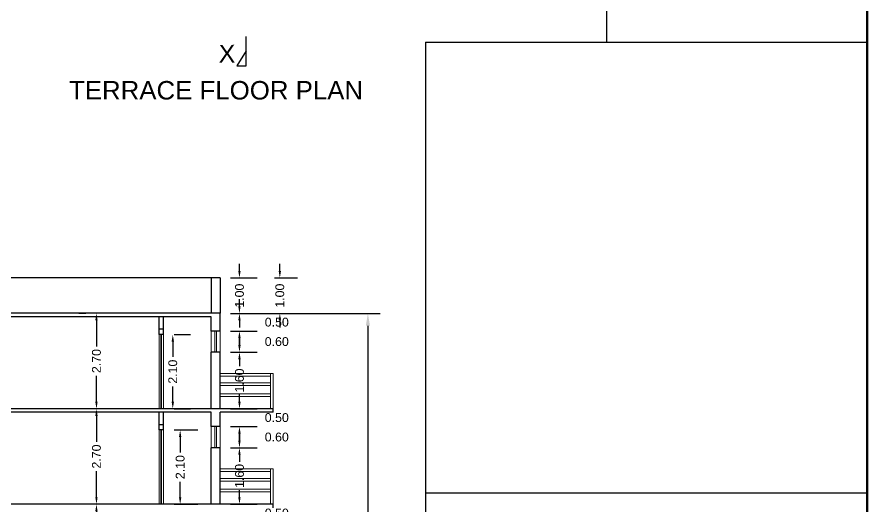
# Model space of a CAD drawing. Header units: metres. Extents: x 1218 to 1385, y 326 to 504.
# Drawn here: x 1293.86 to 1317.89, y 431.75 to 445.58 of the extents above; entities that cross this region are included whole.
import ezdxf

# ---------------------------------------------------------------- set-up
doc = ezdxf.new("R2010")
doc.units = ezdxf.units.M
doc.header["$MEASUREMENT"] = 0
doc.layers.add('BLK_1_HT_OF_BLDG', color=5, linetype='Continuous', plot=False)
doc.layers.add('BLK_1_PARAPET_HT', color=3, linetype='Continuous')
doc.layers.add('Text', color=7, linetype='Continuous')
doc.layers.add('wall', color=92, linetype='Continuous', lineweight=50)
doc.layers.add('win', color=40, linetype='Continuous', lineweight=20)
doc.styles.add('PreDCRFont', font='arial.ttf', dxfattribs={"height": 0.25})
doc.styles.add('style2', font='arial.ttf', dxfattribs={"height": 0.25})
doc.dimstyles.new('Copy of Standard2', dxfattribs={"dimtxt": 0.25, "dimasz": 0.2, "dimexe": 0.5, "dimexo": 0.3, "dimgap": 0.09, "dimtad": 0, "dimtoh": 1, "dimzin": 0, "dimdsep": 46, "dimtxsty": 'PreDCRFont', "dimcen": 0.025, "dimdle": 0.1, "dimadec": 0, "dimazin": 0, "dimtfac": 1, "dimtofl": 0, "dimtmove": 2, "dimatfit": 3, "dimfxl": 0.18, "dimtolj": 1, "dimtzin": 0, "dimarcsym": 0})
doc.dimstyles.get("Standard").update_dxf_attribs({"dimtxt": 0.25, "dimasz": 0.35, "dimexe": 0.35, "dimexo": 0.35, "dimgap": 0.09, "dimtad": 0, "dimtoh": 1, "dimzin": 0, "dimdsep": 46, "dimtxsty": 'style2', "dimcen": 0.09, "dimadec": 0, "dimazin": 0, "dimtfac": 1, "dimtofl": 0, "dimtmove": 1, "dimatfit": 3, "dimfxl": 0.18, "dimtolj": 1, "dimtzin": 0, "dimarcsym": 0})

# ---------------------------------------------------------------- blocks, each defined once
blk = doc.blocks.new('*D66')
at = {"layer": 'Defpoints', "color": 0, "linetype": 'Continuous', "transparency": 16777216}
for p in [(1299.596, 431.802), (1300.146, 431.802), (1299.596, 431.302)]:
    blk.add_point(p, dxfattribs=at)
at = {"layer": 'Text', "color": 0, "linetype": 'Continuous', "lineweight": -2, "transparency": 16777216}
for p, q in [((1300.146, 432.002), (1300.146, 432.202)), ((1299.896, 431.802), (1300.646, 431.802)), ((1299.896, 431.302), (1300.646, 431.302)), ((1300.146, 431.102), (1300.146, 430.902))]:
    blk.add_line(p, q, dxfattribs=at)
at = {"layer": 'Text', "color": 0, "linetype": 'Continuous', "transparency": 16777216}
for points in [[(1300.112, 432.002), (1300.179, 432.002), (1300.146, 431.802)], [(1300.112, 431.102), (1300.179, 431.102), (1300.146, 431.302)]]:
    blk.add_solid(points, dxfattribs=at)
at = {"layer": 'Text', "color": 0, "linetype": 'Continuous', "transparency": 16777216, "insert": (1301.201, 431.552), "char_height": 0.25, "attachment_point": 5, "style": 'PreDCRFont'}
blk.add_mtext('\\A1;0.50', dxfattribs=at)
blk = doc.blocks.new('*D67')
at = {"layer": 'Defpoints', "color": 0, "linetype": 'Continuous', "transparency": 16777216}
for p in [(1299.596, 433.402), (1300.146, 433.402), (1299.596, 431.802)]:
    blk.add_point(p, dxfattribs=at)
at = {"layer": 'Text', "color": 0, "linetype": 'Continuous', "lineweight": -2, "transparency": 16777216}
for p, q in [((1299.896, 433.402), (1300.646, 433.402)), ((1300.146, 433.202), (1300.146, 433.005)), ((1300.146, 432.002), (1300.146, 432.2)), ((1299.896, 431.802), (1300.646, 431.802))]:
    blk.add_line(p, q, dxfattribs=at)
at = {"layer": 'Text', "color": 0, "linetype": 'Continuous', "transparency": 16777216}
for points in [[(1300.112, 433.202), (1300.179, 433.202), (1300.146, 433.402)], [(1300.112, 432.002), (1300.179, 432.002), (1300.146, 431.802)]]:
    blk.add_solid(points, dxfattribs=at)
at = {"layer": 'Text', "color": 0, "linetype": 'Continuous', "transparency": 16777216, "insert": (1300.146, 432.602), "char_height": 0.25, "attachment_point": 5, "rotation": 90, "style": 'PreDCRFont'}
blk.add_mtext('\\A1;1.60', dxfattribs=at)
blk = doc.blocks.new('*D68')
at = {"layer": 'Defpoints', "color": 0, "linetype": 'Continuous', "transparency": 16777216}
for p in [(1299.596, 434.002), (1300.146, 434.002), (1299.596, 433.402)]:
    blk.add_point(p, dxfattribs=at)
at = {"layer": 'Text', "color": 0, "linetype": 'Continuous', "lineweight": -2, "transparency": 16777216}
for p, q in [((1299.896, 434.002), (1300.646, 434.002)), ((1300.146, 433.602), (1300.146, 433.802)), ((1299.896, 433.402), (1300.646, 433.402))]:
    blk.add_line(p, q, dxfattribs=at)
at = {"layer": 'Text', "color": 0, "linetype": 'Continuous', "transparency": 16777216}
for points in [[(1300.112, 433.802), (1300.179, 433.802), (1300.146, 434.002)], [(1300.112, 433.602), (1300.179, 433.602), (1300.146, 433.402)]]:
    blk.add_solid(points, dxfattribs=at)
at = {"layer": 'Text', "color": 0, "linetype": 'Continuous', "transparency": 16777216, "insert": (1301.201, 433.702), "char_height": 0.25, "attachment_point": 5, "style": 'PreDCRFont'}
blk.add_mtext('\\A1;0.60', dxfattribs=at)
blk = doc.blocks.new('*D69')
at = {"layer": 'Defpoints', "color": 0, "linetype": 'Continuous', "transparency": 16777216}
for p in [(1299.596, 434.502), (1300.146, 434.502), (1299.596, 434.002)]:
    blk.add_point(p, dxfattribs=at)
at = {"layer": 'Text', "color": 0, "linetype": 'Continuous', "lineweight": -2, "transparency": 16777216}
for p, q in [((1300.146, 434.702), (1300.146, 434.902)), ((1299.896, 434.502), (1300.646, 434.502)), ((1299.896, 434.002), (1300.646, 434.002)), ((1300.146, 433.802), (1300.146, 433.602))]:
    blk.add_line(p, q, dxfattribs=at)
at = {"layer": 'Text', "color": 0, "linetype": 'Continuous', "transparency": 16777216}
for points in [[(1300.112, 434.702), (1300.179, 434.702), (1300.146, 434.502)], [(1300.112, 433.802), (1300.179, 433.802), (1300.146, 434.002)]]:
    blk.add_solid(points, dxfattribs=at)
at = {"layer": 'Text', "color": 0, "linetype": 'Continuous', "transparency": 16777216, "insert": (1301.201, 434.252), "char_height": 0.25, "attachment_point": 5, "style": 'PreDCRFont'}
blk.add_mtext('\\A1;0.50', dxfattribs=at)
blk = doc.blocks.new('*D70')
at = {"layer": 'Defpoints', "color": 0, "linetype": 'Continuous', "transparency": 16777216}
for p in [(1299.596, 436.102), (1300.146, 436.102), (1299.596, 434.502)]:
    blk.add_point(p, dxfattribs=at)
at = {"layer": 'Text', "color": 0, "linetype": 'Continuous', "lineweight": -2, "transparency": 16777216}
for p, q in [((1299.896, 436.102), (1300.646, 436.102)), ((1300.146, 435.902), (1300.146, 435.705)), ((1300.146, 434.702), (1300.146, 434.9)), ((1299.896, 434.502), (1300.646, 434.502))]:
    blk.add_line(p, q, dxfattribs=at)
at = {"layer": 'Text', "color": 0, "linetype": 'Continuous', "transparency": 16777216}
for points in [[(1300.112, 435.902), (1300.179, 435.902), (1300.146, 436.102)], [(1300.112, 434.702), (1300.179, 434.702), (1300.146, 434.502)]]:
    blk.add_solid(points, dxfattribs=at)
at = {"layer": 'Text', "color": 0, "linetype": 'Continuous', "transparency": 16777216, "insert": (1300.146, 435.302), "char_height": 0.25, "attachment_point": 5, "rotation": 90, "style": 'PreDCRFont'}
blk.add_mtext('\\A1;1.60', dxfattribs=at)
blk = doc.blocks.new('*D71')
at = {"layer": 'Defpoints', "color": 0, "linetype": 'Continuous', "transparency": 16777216}
for p in [(1299.596, 436.702), (1300.146, 436.702), (1299.596, 436.102)]:
    blk.add_point(p, dxfattribs=at)
at = {"layer": 'Text', "color": 0, "linetype": 'Continuous', "lineweight": -2, "transparency": 16777216}
for p, q in [((1299.896, 436.702), (1300.646, 436.702)), ((1300.146, 436.302), (1300.146, 436.502)), ((1299.896, 436.102), (1300.646, 436.102))]:
    blk.add_line(p, q, dxfattribs=at)
at = {"layer": 'Text', "color": 0, "linetype": 'Continuous', "transparency": 16777216}
for points in [[(1300.112, 436.502), (1300.179, 436.502), (1300.146, 436.702)], [(1300.112, 436.302), (1300.179, 436.302), (1300.146, 436.102)]]:
    blk.add_solid(points, dxfattribs=at)
at = {"layer": 'Text', "color": 0, "linetype": 'Continuous', "transparency": 16777216, "insert": (1301.201, 436.402), "char_height": 0.25, "attachment_point": 5, "style": 'PreDCRFont'}
blk.add_mtext('\\A1;0.60', dxfattribs=at)
blk = doc.blocks.new('*D72')
at = {"layer": 'Defpoints', "color": 0, "linetype": 'Continuous', "transparency": 16777216}
for p in [(1299.596, 437.202), (1300.146, 437.202), (1299.596, 436.702)]:
    blk.add_point(p, dxfattribs=at)
at = {"layer": 'Text', "color": 0, "linetype": 'Continuous', "lineweight": -2, "transparency": 16777216}
for p, q in [((1300.146, 437.402), (1300.146, 437.602)), ((1299.896, 437.202), (1300.646, 437.202)), ((1299.896, 436.702), (1300.646, 436.702)), ((1300.146, 436.502), (1300.146, 436.302))]:
    blk.add_line(p, q, dxfattribs=at)
at = {"layer": 'Text', "color": 0, "linetype": 'Continuous', "transparency": 16777216}
for points in [[(1300.112, 437.402), (1300.179, 437.402), (1300.146, 437.202)], [(1300.112, 436.502), (1300.179, 436.502), (1300.146, 436.702)]]:
    blk.add_solid(points, dxfattribs=at)
at = {"layer": 'Text', "color": 0, "linetype": 'Continuous', "transparency": 16777216, "insert": (1301.201, 436.952), "char_height": 0.25, "attachment_point": 5, "style": 'PreDCRFont'}
blk.add_mtext('\\A1;0.50', dxfattribs=at)
blk = doc.blocks.new('*D73')
at = {"layer": 'Defpoints', "color": 0, "linetype": 'Continuous', "transparency": 16777216}
for p in [(1299.596, 438.202), (1300.146, 438.202), (1299.596, 437.202)]:
    blk.add_point(p, dxfattribs=at)
at = {"layer": 'Text', "color": 0, "linetype": 'Continuous', "lineweight": -2, "transparency": 16777216}
for p, q in [((1300.146, 438.402), (1300.146, 438.602)), ((1299.896, 438.202), (1300.646, 438.202)), ((1299.896, 437.202), (1300.646, 437.202)), ((1300.146, 437.002), (1300.146, 436.802))]:
    blk.add_line(p, q, dxfattribs=at)
at = {"layer": 'Text', "color": 0, "linetype": 'Continuous', "transparency": 16777216}
for points in [[(1300.112, 438.402), (1300.179, 438.402), (1300.146, 438.202)], [(1300.112, 437.002), (1300.179, 437.002), (1300.146, 437.202)]]:
    blk.add_solid(points, dxfattribs=at)
at = {"layer": 'Text', "color": 0, "linetype": 'Continuous', "transparency": 16777216, "insert": (1300.146, 437.702), "char_height": 0.25, "attachment_point": 5, "rotation": 90, "style": 'PreDCRFont'}
blk.add_mtext('\\A1;1.00', dxfattribs=at)
blk = doc.blocks.new('*D77')
at = {"layer": 'Defpoints', "color": 0, "linetype": 'Continuous', "transparency": 16777216}
for p in [(1296.102, 431.802), (1296.102, 431.802), (1296.102, 429.102)]:
    blk.add_point(p, dxfattribs=at)
at = {"layer": 'Text', "color": 0, "linetype": 'Continuous', "lineweight": -2, "transparency": 16777216}
for p, q in [((1295.802, 431.802), (1295.602, 431.802)), ((1296.102, 431.602), (1296.102, 430.868)), ((1296.102, 429.302), (1296.102, 430.036)), ((1295.802, 429.102), (1295.602, 429.102))]:
    blk.add_line(p, q, dxfattribs=at)
at = {"layer": 'Text', "color": 0, "linetype": 'Continuous', "transparency": 16777216}
for points in [[(1296.069, 431.602), (1296.135, 431.602), (1296.102, 431.802)], [(1296.069, 429.302), (1296.135, 429.302), (1296.102, 429.102)]]:
    blk.add_solid(points, dxfattribs=at)
at = {"layer": 'Text', "color": 0, "linetype": 'Continuous', "transparency": 16777216, "insert": (1296.102, 430.452), "char_height": 0.25, "attachment_point": 5, "rotation": 90, "style": 'PreDCRFont'}
blk.add_mtext('\\A1;2.70', dxfattribs=at)
blk = doc.blocks.new('*D78')
at = {"layer": 'Defpoints', "color": 0, "linetype": 'Continuous', "transparency": 16777216}
for p in [(1296.102, 434.502), (1296.102, 434.502), (1296.102, 431.802)]:
    blk.add_point(p, dxfattribs=at)
at = {"layer": 'Text', "color": 0, "linetype": 'Continuous', "lineweight": -2, "transparency": 16777216}
for p, q in [((1295.802, 434.502), (1295.602, 434.502)), ((1296.102, 434.302), (1296.102, 433.568)), ((1296.102, 432.002), (1296.102, 432.736)), ((1295.802, 431.802), (1295.602, 431.802))]:
    blk.add_line(p, q, dxfattribs=at)
at = {"layer": 'Text', "color": 0, "linetype": 'Continuous', "transparency": 16777216}
for points in [[(1296.069, 434.302), (1296.135, 434.302), (1296.102, 434.502)], [(1296.069, 432.002), (1296.135, 432.002), (1296.102, 431.802)]]:
    blk.add_solid(points, dxfattribs=at)
at = {"layer": 'Text', "color": 0, "linetype": 'Continuous', "transparency": 16777216, "insert": (1296.102, 433.152), "char_height": 0.25, "attachment_point": 5, "rotation": 90, "style": 'PreDCRFont'}
blk.add_mtext('\\A1;2.70', dxfattribs=at)
blk = doc.blocks.new('*D79')
at = {"layer": 'Defpoints', "color": 0, "linetype": 'Continuous', "transparency": 16777216}
for p in [(1296.102, 437.202), (1296.102, 437.202), (1296.102, 434.502)]:
    blk.add_point(p, dxfattribs=at)
at = {"layer": 'Text', "color": 0, "linetype": 'Continuous', "lineweight": -2, "transparency": 16777216}
for p, q in [((1295.802, 437.202), (1295.602, 437.202)), ((1296.102, 437.002), (1296.102, 436.268)), ((1296.102, 434.702), (1296.102, 435.436)), ((1295.802, 434.502), (1295.602, 434.502))]:
    blk.add_line(p, q, dxfattribs=at)
at = {"layer": 'Text', "color": 0, "linetype": 'Continuous', "transparency": 16777216}
for points in [[(1296.069, 437.002), (1296.135, 437.002), (1296.102, 437.202)], [(1296.069, 434.702), (1296.135, 434.702), (1296.102, 434.502)]]:
    blk.add_solid(points, dxfattribs=at)
at = {"layer": 'Text', "color": 0, "linetype": 'Continuous', "transparency": 16777216, "insert": (1296.102, 435.852), "char_height": 0.25, "attachment_point": 5, "rotation": 90, "style": 'PreDCRFont'}
blk.add_mtext('\\A1;2.70', dxfattribs=at)
blk = doc.blocks.new('*D80')
at = {"layer": 'Defpoints', "color": 0, "linetype": 'Continuous', "transparency": 16777216}
for p in [(1297.996, 436.602), (1297.996, 434.502), (1298.26, 434.502)]:
    blk.add_point(p, dxfattribs=at)
at = {"layer": 'Text', "color": 0, "linetype": 'Continuous', "lineweight": -2, "transparency": 16777216}
for p, q in [((1298.296, 436.602), (1298.76, 436.602)), ((1298.26, 436.402), (1298.26, 435.968)), ((1298.26, 434.702), (1298.26, 435.136)), ((1298.296, 434.502), (1298.76, 434.502))]:
    blk.add_line(p, q, dxfattribs=at)
at = {"layer": 'Text', "color": 0, "linetype": 'Continuous', "transparency": 16777216}
for points in [[(1298.227, 436.402), (1298.294, 436.402), (1298.26, 436.602)], [(1298.227, 434.702), (1298.294, 434.702), (1298.26, 434.502)]]:
    blk.add_solid(points, dxfattribs=at)
at = {"layer": 'Text', "color": 0, "linetype": 'Continuous', "transparency": 16777216, "insert": (1298.26, 435.552), "char_height": 0.25, "attachment_point": 5, "rotation": 90, "style": 'PreDCRFont'}
blk.add_mtext('\\A1;2.10', dxfattribs=at)
blk = doc.blocks.new('*D81')
at = {"layer": 'Defpoints', "color": 0, "linetype": 'Continuous', "transparency": 16777216}
for p in [(1297.996, 433.902), (1297.996, 431.802), (1298.469, 431.802)]:
    blk.add_point(p, dxfattribs=at)
at = {"layer": 'Text', "color": 0, "linetype": 'Continuous', "lineweight": -2, "transparency": 16777216}
for p, q in [((1298.296, 433.902), (1298.969, 433.902)), ((1298.469, 433.702), (1298.469, 433.268)), ((1298.469, 432.002), (1298.469, 432.436)), ((1298.296, 431.802), (1298.969, 431.802))]:
    blk.add_line(p, q, dxfattribs=at)
at = {"layer": 'Text', "color": 0, "linetype": 'Continuous', "transparency": 16777216}
for points in [[(1298.435, 433.702), (1298.502, 433.702), (1298.469, 433.902)], [(1298.435, 432.002), (1298.502, 432.002), (1298.469, 431.802)]]:
    blk.add_solid(points, dxfattribs=at)
at = {"layer": 'Text', "color": 0, "linetype": 'Continuous', "transparency": 16777216, "insert": (1298.469, 432.852), "char_height": 0.25, "attachment_point": 5, "rotation": 90, "style": 'PreDCRFont'}
blk.add_mtext('\\A1;2.10', dxfattribs=at)
blk = doc.blocks.new('*D127')
at = {"layer": 'BLK_1_HT_OF_BLDG', "color": 0, "lineweight": -2, "transparency": 16777216}
for p, q in [((1299.946, 437.202), (1304.127, 437.202)), ((1303.777, 436.852), (1303.777, 430.386)), ((1303.777, 422.702), (1303.777, 429.168)), ((1300.653, 422.352), (1304.127, 422.352))]:
    blk.add_line(p, q, dxfattribs=at)
at = {"layer": 'BLK_1_HT_OF_BLDG', "color": 0, "transparency": 16777216}
for points in [[(1303.719, 436.852), (1303.836, 436.852), (1303.777, 437.202)], [(1303.719, 422.702), (1303.836, 422.702), (1303.777, 422.352)]]:
    blk.add_solid(points, dxfattribs=at)
at = {"layer": 'Defpoints', "color": 0, "transparency": 16777216}
for p in [(1299.596, 437.202), (1303.777, 437.202), (1300.303, 422.352)]:
    blk.add_point(p, dxfattribs=at)
at = {"layer": 'BLK_1_HT_OF_BLDG', "color": 0, "transparency": 16777216, "insert": (1303.777, 429.777), "char_height": 0.25, "width": 0.7, "attachment_point": 5, "rotation": 90, "style": 'style2'}
blk.add_mtext('\\A1;14.85 [48\'-9"]', dxfattribs=at)
blk = doc.blocks.new('*D128')
at = {"layer": 'BLK_1_PARAPET_HT', "color": 0, "linetype": 'Continuous', "lineweight": -2, "transparency": 16777216}
for p, q in [((1301.287, 438.402), (1301.287, 438.602)), ((1301.137, 438.202), (1301.787, 438.202)), ((1301.137, 437.202), (1301.787, 437.202)), ((1301.287, 437.002), (1301.287, 436.802))]:
    blk.add_line(p, q, dxfattribs=at)
at = {"layer": 'BLK_1_PARAPET_HT', "color": 0, "linetype": 'Continuous', "transparency": 16777216}
for points in [[(1301.253, 438.402), (1301.32, 438.402), (1301.287, 438.202)], [(1301.253, 437.002), (1301.32, 437.002), (1301.287, 437.202)]]:
    blk.add_solid(points, dxfattribs=at)
at = {"layer": 'Defpoints', "color": 0, "linetype": 'Continuous', "transparency": 16777216}
for p in [(1299.596, 438.202), (1301.287, 438.202), (1299.596, 437.202)]:
    blk.add_point(p, dxfattribs=at)
at = {"layer": 'BLK_1_PARAPET_HT', "color": 0, "linetype": 'Continuous', "transparency": 16777216, "insert": (1301.287, 437.702), "char_height": 0.25, "attachment_point": 5, "rotation": 90, "style": 'PreDCRFont'}
blk.add_mtext('\\A1;1.00', dxfattribs=at)

msp = doc.modelspace()

# ---------------------------------------------------------------- linework, layer by layer
at = {"layer": 'Text', "linetype": 'Continuous'}
for p, q in [((1310.526, 450.5222), (1310.526, 444.8729)), ((1305.4021, 444.8729), (1305.4021, 418.8176)), ((1305.4021, 444.8729), (1317.8903, 444.8729)), ((1299.5957, 438.2021), (1278.6627, 438.2021)), ((1299.3457, 438.2021), (1299.3457, 437.2021)), ((1299.5957, 438.2021), (1299.5957, 437.2021)), ((1299.5957, 437.2021), (1277.9127, 437.2021)), ((1299.5957, 436.7021), (1299.5957, 437.2021)), ((1299.3457, 437.1021), (1292.8827, 437.1021)), ((1297.8707, 436.6021), (1297.8707, 437.1021)), ((1297.9957, 436.6021), (1297.9957, 437.1021)), ((1299.3457, 436.7021), (1299.3457, 437.1021)), ((1297.9957, 436.7521), (1297.8707, 436.7521)), ((1297.9957, 436.7521), (1297.8707, 436.7521)), ((1297.9957, 436.6021), (1297.8707, 436.6021)), ((1297.9957, 436.6021), (1297.8707, 436.6021)), ((1299.5957, 436.7021), (1299.3457, 436.7021)), ((1299.3457, 434.5021), (1299.3457, 436.1021)), ((1299.5957, 436.1021), (1299.3457, 436.1021)), ((1299.5957, 434.5021), (1299.5957, 436.1021)), ((1301.0957, 434.5021), (1278.6627, 434.5021)), ((1299.3457, 434.4021), (1292.8827, 434.4021)), ((1297.8707, 433.9021), (1297.8707, 434.4021)), ((1297.9957, 433.9021), (1297.9957, 434.4021)), ((1299.3457, 434.0021), (1299.3457, 434.4021)), ((1299.3457, 434.0021), (1299.3457, 434.4021)), ((1299.5957, 434.0021), (1299.5957, 434.4021)), ((1299.5957, 434.0021), (1299.5957, 434.4021)), ((1301.0957, 434.4021), (1299.5957, 434.4021)), ((1301.0957, 434.4021), (1301.0957, 434.5021)), ((1297.9957, 434.0521), (1297.8707, 434.0521)), ((1297.9957, 434.0521), (1297.8707, 434.0521)), ((1297.9957, 433.9021), (1297.8707, 433.9021)), ((1297.9957, 433.9021), (1297.8707, 433.9021)), ((1299.5957, 434.0021), (1299.3457, 434.0021)), ((1299.5957, 434.0021), (1299.3457, 434.0021)), ((1299.3457, 431.8021), (1299.3457, 433.4021)), ((1299.5957, 433.4021), (1299.3457, 433.4021)), ((1299.5957, 431.8021), (1299.5957, 433.4021)), ((1301.0957, 431.8021), (1277.9127, 431.8021)), ((1301.0957, 431.7021), (1301.0957, 431.8021))]:
    msp.add_line(p, q, dxfattribs=at)
at = {"layer": 'Text'}
msp.add_line((1305.4021, 432.1226), (1317.8903, 432.1226), dxfattribs=at)
msp.add_line((1305.4021, 432.1226), (1317.8903, 432.1226), dxfattribs=at)
msp.add_lwpolyline([(1300.3326, 444.6266), (1300.0699, 444.2073), (1300.3326, 444.2073), (1300.3326, 445.0318)], dxfattribs=at)
at = {"layer": 'wall'}
msp.add_lwpolyline([(1217.8903, 418.8176), (1317.8903, 418.8176), (1317.8903, 504.0023), (1217.8903, 504.0023)], close=True, dxfattribs=at)
at = {"layer": 'win', "linetype": 'Continuous'}
for p, q in [((1297.8707, 436.6021), (1297.8707, 434.5021)), ((1297.9207, 436.6021), (1297.9207, 434.5021)), ((1297.9457, 436.6021), (1297.9457, 434.5021)), ((1297.9957, 436.6021), (1297.9957, 434.5021)), ((1299.3457, 436.7021), (1299.3457, 436.1021)), ((1299.4457, 436.7021), (1299.4457, 436.1021)), ((1299.4957, 436.7021), (1299.4957, 436.1021)), ((1299.5957, 436.7021), (1299.5957, 436.1021)), ((1301.0207, 435.5021), (1299.5957, 435.5021)), ((1301.0207, 435.4271), (1299.5957, 435.4271)), ((1301.0957, 435.5021), (1301.0207, 435.5021)), ((1301.0207, 435.5021), (1301.0207, 434.5021)), ((1301.0957, 434.5021), (1301.0957, 435.5021)), ((1301.0207, 435.2337), (1299.5957, 435.2337)), ((1301.0207, 435.1587), (1299.5957, 435.1587)), ((1301.0207, 434.9279), (1299.5957, 434.9279)), ((1301.0207, 434.8529), (1299.5957, 434.8529)), ((1297.8707, 433.9021), (1297.8707, 431.8021)), ((1297.9207, 433.9021), (1297.9207, 431.8021)), ((1297.9457, 433.9021), (1297.9457, 431.8021)), ((1297.9957, 433.9021), (1297.9957, 431.8021)), ((1299.3457, 434.0021), (1299.3457, 433.4021)), ((1299.4457, 434.0021), (1299.4457, 433.4021)), ((1299.4957, 434.0021), (1299.4957, 433.4021)), ((1299.5957, 434.0021), (1299.5957, 433.4021)), ((1301.0207, 432.8021), (1299.5957, 432.8021)), ((1301.0207, 432.7271), (1299.5957, 432.7271)), ((1301.0957, 432.8021), (1301.0207, 432.8021)), ((1301.0207, 432.8021), (1301.0207, 431.8021)), ((1301.0957, 431.8021), (1301.0957, 432.8021)), ((1301.0207, 432.5337), (1299.5957, 432.5337)), ((1301.0207, 432.4587), (1299.5957, 432.4587)), ((1301.0207, 432.2279), (1299.5957, 432.2279)), ((1301.0207, 432.1529), (1299.5957, 432.1529))]:
    msp.add_line(p, q, dxfattribs=at)

# ---------------------------------------------------------------- texts
at = {"layer": 'Text', "style": 'PreDCRFont'}
msp.add_text('X', height=0.5, rotation=0.15, dxfattribs=at).set_placement((1299.5602, 444.2958))
at = {"layer": 'wall', "linetype": 'Continuous', "style": 'style2'}
msp.add_text('TERRACE FLOOR PLAN', height=0.522618, dxfattribs=at).set_placement((1295.3258, 443.2508))

# ---------------------------------------------------------------- dimensions: what is measured, and where the dimension line sits
at = {"layer": 'BLK_1_HT_OF_BLDG'}
dim = msp.add_linear_dim(base=(1303.7773, 437.2021), p1=(1300.3033, 422.3521), p2=(1299.5957, 437.2021), angle=90, dimstyle='Standard', dxfattribs=at)
dim.commit()
dim.dimension.update_dxf_attribs({"geometry": '*D127', "text_midpoint": (1303.7773, 429.7771)})
at = {"layer": 'BLK_1_PARAPET_HT', "color": 3, "linetype": 'Continuous'}
dim = msp.add_linear_dim(base=(1301.2868, 438.2021), p1=(1299.5957, 437.2021), p2=(1299.5957, 438.2021), angle=90, dimstyle='Copy of Standard2', override={"dimpost": '\\X', "dimfxl": 0.15, "dimfxlon": 1}, dxfattribs=at)
dim.commit()
dim.dimension.update_dxf_attribs({"geometry": '*D128', "text_midpoint": (1301.2868, 437.7021)})
at = {"layer": 'Text', "linetype": 'Continuous'}
for base, p1, p2, picture, middle in [((1300.1458, 438.2021), (1299.5957, 437.2021), (1299.5957, 438.2021), '*D73', (1300.1458, 437.7021)), ((1300.1458, 437.2021), (1299.5957, 436.7021), (1299.5957, 437.2021), '*D72', (1301.2014, 436.9521)), ((1296.1018, 437.2021), (1296.1018, 434.5021), (1296.1018, 437.2021), '*D79', (1296.1018, 435.8521)), ((1298.2603, 434.5021), (1297.9957, 436.6021), (1297.9957, 434.5021), '*D80', (1298.2603, 435.5521)), ((1300.1458, 436.7021), (1299.5957, 436.1021), (1299.5957, 436.7021), '*D71', (1301.2014, 436.4021)), ((1300.1458, 436.1021), (1299.5957, 434.5021), (1299.5957, 436.1021), '*D70', (1300.1458, 435.3021)), ((1300.1458, 434.5021), (1299.5957, 434.0021), (1299.5957, 434.5021), '*D69', (1301.2014, 434.2521)), ((1296.1018, 434.5021), (1296.1018, 431.8021), (1296.1018, 434.5021), '*D78', (1296.1018, 433.1521)), ((1298.4688, 431.8021), (1297.9957, 433.9021), (1297.9957, 431.8021), '*D81', (1298.4688, 432.8521)), ((1300.1458, 434.0021), (1299.5957, 433.4021), (1299.5957, 434.0021), '*D68', (1301.2014, 433.7021)), ((1300.1458, 433.4021), (1299.5957, 431.8021), (1299.5957, 433.4021), '*D67', (1300.1458, 432.6021)), ((1300.1458, 431.8021), (1299.5957, 431.3021), (1299.5957, 431.8021), '*D66', (1301.2014, 431.5521)), ((1296.1018, 431.8021), (1296.1018, 429.1021), (1296.1018, 431.8021), '*D77', (1296.1018, 430.4521))]:
    dim = msp.add_linear_dim(base=base, p1=p1, p2=p2, angle=90, dimstyle='Copy of Standard2', override={"dimpost": '\\X'}, dxfattribs=at)
    dim.commit()
    dim.dimension.update_dxf_attribs({"geometry": picture, "text_midpoint": middle})

doc.saveas('drawing.dxf')
